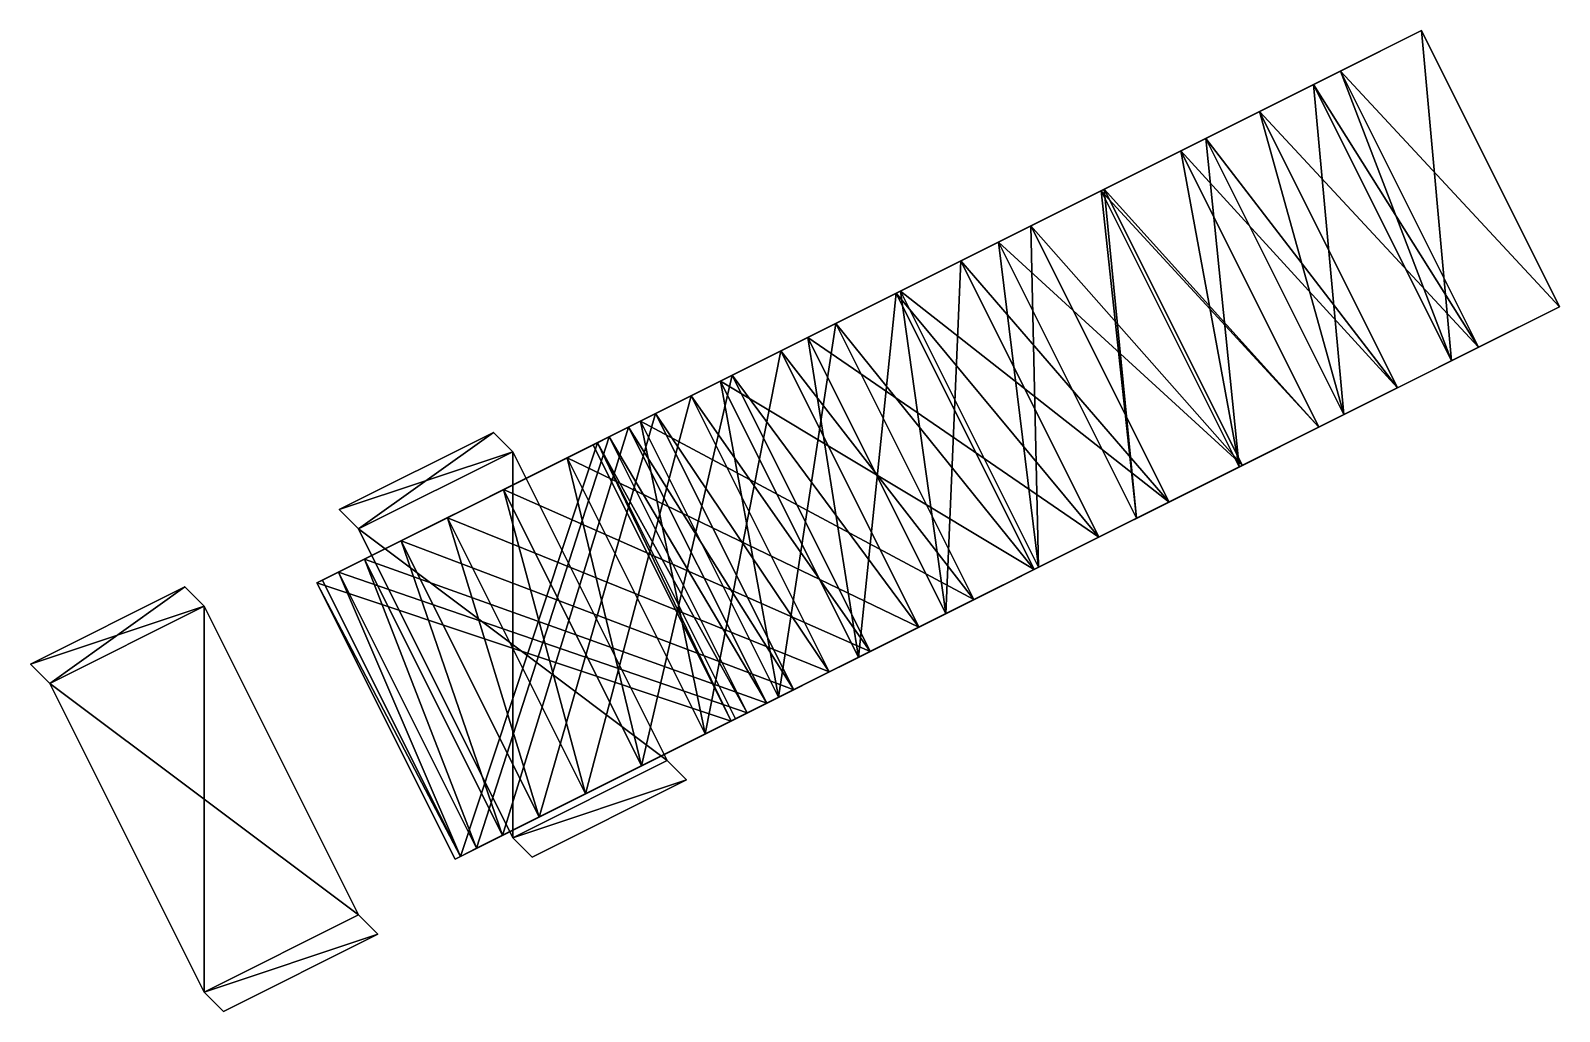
# Model space of a CAD drawing. Extents: x -302 to 966, y -62 to 751.
import ezdxf

# ---------------------------------------------------------------- set-up
doc = ezdxf.new("R2010")
doc.units = 0

msp = doc.modelspace()

# ---------------------------------------------------------------- meshes
at = {"layer": 'OBJECT000', "color": 50}
mesh = msp.add_polyface(dxfattribs=at)
corners = [(851.899902, 750.919922, 848), (762.449951, 706.189941, 843), (784.810059, 717.379883, 588), (851.899902, 750.919922, 592), (966.379883, 521.939941, 592), (899.300049, 488.399902, 588), (876.939941, 477.220215, 843), (966.379883, 521.939941, 848)]
mesh.append_faces([[corners[k] for k in face] for face in [(1, 3, 0), (5, 7, 4), (0, 4, 7), (6, 2, 1), (0, 6, 1), (2, 4, 3)]], dxfattribs={"vtx0": -1})
mesh.append_faces([[corners[k] for k in face] for face in [(1, 2, 3), (5, 6, 7), (0, 3, 4), (6, 5, 2), (0, 7, 6), (2, 5, 4)]], dxfattribs={"vtx2": -1})
at = {"layer": 'OBJECT001', "color": 50}
mesh = msp.add_polyface(dxfattribs=at)
corners = [(762.449951, 706.189941, 843), (673.01001, 661.470215, 828), (717.72998, 683.830078, 577), (784.810059, 717.379883, 588), (899.300049, 488.399902, 588), (832.219971, 454.859863, 577), (787.5, 432.5, 828), (876.939941, 477.220215, 843)]
mesh.append_faces([[corners[k] for k in face] for face in [(1, 3, 0), (5, 7, 4), (0, 4, 7), (6, 2, 1), (0, 6, 1), (2, 4, 3)]], dxfattribs={"vtx0": -1})
mesh.append_faces([[corners[k] for k in face] for face in [(1, 2, 3), (5, 6, 7), (0, 3, 4), (6, 5, 2), (0, 7, 6), (2, 5, 4)]], dxfattribs={"vtx2": -1})
at = {"layer": 'OBJECT002', "color": 50}
mesh = msp.add_polyface(dxfattribs=at)
corners = [(673.01001, 661.470215, 828), (586.25, 618.089844, 804), (652.439941, 651.189941, 559), (717.72998, 683.830078, 577), (832.219971, 454.859863, 577), (766.919922, 422.209961, 559), (700.73999, 389.120117, 804), (787.5, 432.5, 828)]
mesh.append_faces([[corners[k] for k in face] for face in [(1, 3, 0), (5, 7, 4), (0, 4, 7), (6, 2, 1), (0, 6, 1), (2, 4, 3)]], dxfattribs={"vtx0": -1})
mesh.append_faces([[corners[k] for k in face] for face in [(1, 2, 3), (5, 6, 7), (0, 3, 4), (6, 5, 2), (0, 7, 6), (2, 5, 4)]], dxfattribs={"vtx2": -1})
at = {"layer": 'OBJECT003', "color": 50}
mesh = msp.add_polyface(dxfattribs=at)
corners = [(586.25, 618.089844, 804), (501.280029, 575.609863, 770), (588.929932, 619.439941, 534), (652.439941, 651.189941, 559), (766.919922, 422.209961, 559), (703.419922, 390.459961, 534), (615.77002, 346.640137, 770), (700.73999, 389.120117, 804)]
mesh.append_faces([[corners[k] for k in face] for face in [(1, 3, 0), (5, 7, 4), (0, 4, 7), (6, 2, 1), (0, 6, 1), (2, 4, 3)]], dxfattribs={"vtx0": -1})
mesh.append_faces([[corners[k] for k in face] for face in [(1, 2, 3), (5, 6, 7), (0, 3, 4), (6, 5, 2), (0, 7, 6), (2, 5, 4)]], dxfattribs={"vtx2": -1})
at = {"layer": 'OBJECT004', "color": 50}
mesh = msp.add_polyface(dxfattribs=at)
corners = [(501.280029, 575.609863, 770), (419.889893, 534.910156, 727), (528.110107, 589.02002, 501), (588.929932, 619.439941, 534), (703.419922, 390.459961, 534), (642.600098, 360.049805, 501), (534.369873, 305.939941, 727), (615.77002, 346.640137, 770)]
mesh.append_faces([[corners[k] for k in face] for face in [(1, 3, 0), (5, 7, 4), (0, 4, 7), (6, 2, 1), (0, 6, 1), (2, 4, 3)]], dxfattribs={"vtx0": -1})
mesh.append_faces([[corners[k] for k in face] for face in [(1, 2, 3), (5, 6, 7), (0, 3, 4), (6, 5, 2), (0, 7, 6), (2, 5, 4)]], dxfattribs={"vtx2": -1})
at = {"layer": 'OBJECT005', "color": 50}
mesh = msp.add_polyface(dxfattribs=at)
corners = [(419.889893, 534.910156, 727), (342.969971, 496.450195, 675), (469.969971, 559.959961, 463), (528.110107, 589.02002, 501), (642.600098, 360.049805, 501), (584.459961, 330.97998, 463), (457.449951, 267.47998, 675), (534.369873, 305.939941, 727)]
mesh.append_faces([[corners[k] for k in face] for face in [(1, 3, 0), (5, 7, 4), (0, 4, 7), (6, 2, 1), (0, 6, 1), (2, 4, 3)]], dxfattribs={"vtx0": -1})
mesh.append_faces([[corners[k] for k in face] for face in [(1, 2, 3), (5, 6, 7), (0, 3, 4), (6, 5, 2), (0, 7, 6), (2, 5, 4)]], dxfattribs={"vtx2": -1})
at = {"layer": 'OBJECT006', "color": 50}
mesh = msp.add_polyface(dxfattribs=at)
corners = [(342.969971, 496.450195, 675), (270.52002, 460.22998, 616), (416.310059, 533.120117, 418), (469.969971, 559.959961, 463), (584.459961, 330.97998, 463), (530.800049, 304.149902, 418), (385, 231.25, 616), (457.449951, 267.47998, 675)]
mesh.append_faces([[corners[k] for k in face] for face in [(1, 3, 0), (5, 7, 4), (0, 4, 7), (6, 2, 1), (0, 6, 1), (2, 4, 3)]], dxfattribs={"vtx0": -1})
mesh.append_faces([[corners[k] for k in face] for face in [(1, 2, 3), (5, 6, 7), (0, 3, 4), (6, 5, 2), (0, 7, 6), (2, 5, 4)]], dxfattribs={"vtx2": -1})
at = {"layer": 'OBJECT007', "color": 50}
mesh = msp.add_polyface(dxfattribs=at)
corners = [(270.52002, 460.22998, 616), (204.329956, 427.129883, 548), (366.219971, 508.080078, 367), (416.310059, 533.120117, 418), (530.800049, 304.149902, 418), (480.709961, 279.109863, 367), (318.819946, 198.160156, 548), (385, 231.25, 616)]
mesh.append_faces([[corners[k] for k in face] for face in [(1, 3, 0), (5, 7, 4), (0, 4, 7), (6, 2, 1), (0, 6, 1), (2, 4, 3)]], dxfattribs={"vtx0": -1})
mesh.append_faces([[corners[k] for k in face] for face in [(1, 2, 3), (5, 6, 7), (0, 3, 4), (6, 5, 2), (0, 7, 6), (2, 5, 4)]], dxfattribs={"vtx2": -1})
at = {"layer": 'OBJECT008', "color": 50}
mesh = msp.add_polyface(dxfattribs=at)
corners = [(204.329956, 427.129883, 548), (143.51001, 396.72998, 474), (320.609985, 485.27002, 311), (366.219971, 508.080078, 367), (480.709961, 279.109863, 367), (435.090088, 256.299805, 311), (258, 167.75, 474), (318.819946, 198.160156, 548)]
mesh.append_faces([[corners[k] for k in face] for face in [(1, 3, 0), (5, 7, 4), (0, 4, 7), (6, 2, 1), (0, 6, 1), (2, 4, 3)]], dxfattribs={"vtx0": -1})
mesh.append_faces([[corners[k] for k in face] for face in [(1, 2, 3), (5, 6, 7), (0, 3, 4), (6, 5, 2), (0, 7, 6), (2, 5, 4)]], dxfattribs={"vtx2": -1})
at = {"layer": 'OBJECT009', "color": 50}
mesh = msp.add_polyface(dxfattribs=at)
corners = [(143.51001, 396.72998, 474), (90.73999, 370.339844, 393), (280.359985, 465.149902, 251), (320.609985, 485.27002, 311), (435.090088, 256.299805, 311), (394.840088, 236.169922, 251), (205.219971, 141.359863, 393), (258, 167.75, 474)]
mesh.append_faces([[corners[k] for k in face] for face in [(1, 3, 0), (5, 7, 4), (0, 4, 7), (6, 2, 1), (0, 6, 1), (2, 4, 3)]], dxfattribs={"vtx0": -1})
mesh.append_faces([[corners[k] for k in face] for face in [(1, 2, 3), (5, 6, 7), (0, 3, 4), (6, 5, 2), (0, 7, 6), (2, 5, 4)]], dxfattribs={"vtx2": -1})
at = {"layer": 'OBJECT010', "color": 50}
mesh = msp.add_polyface(dxfattribs=at)
corners = [(90.73999, 370.339844, 393), (44.22998, 347.080078, 307), (246.369995, 448.149902, 186), (280.359985, 465.149902, 251), (394.840088, 236.169922, 251), (360.850098, 219.180176, 186), (158.709961, 118.109863, 307), (205.219971, 141.359863, 393)]
mesh.append_faces([[corners[k] for k in face] for face in [(1, 3, 0), (5, 7, 4), (0, 4, 7), (6, 2, 1), (0, 6, 1), (2, 4, 3)]], dxfattribs={"vtx0": -1})
mesh.append_faces([[corners[k] for k in face] for face in [(1, 2, 3), (5, 6, 7), (0, 3, 4), (6, 5, 2), (0, 7, 6), (2, 5, 4)]], dxfattribs={"vtx2": -1})
at = {"layer": 'OBJECT011', "color": 50}
mesh = msp.add_polyface(dxfattribs=at)
corners = [(44.22998, 347.080078, 307), (5.77002, 327.850098, 216), (216.849976, 433.399902, 118), (246.369995, 448.149902, 186), (360.850098, 219.180176, 186), (331.340088, 204.419922, 118), (120.25, 98.879883, 216), (158.709961, 118.109863, 307)]
mesh.append_faces([[corners[k] for k in face] for face in [(1, 3, 0), (5, 7, 4), (0, 4, 7), (6, 2, 1), (0, 6, 1), (2, 4, 3)]], dxfattribs={"vtx0": -1})
mesh.append_faces([[corners[k] for k in face] for face in [(1, 2, 3), (5, 6, 7), (0, 3, 4), (6, 5, 2), (0, 7, 6), (2, 5, 4)]], dxfattribs={"vtx2": -1})
at = {"layer": 'OBJECT012', "color": 50}
mesh = msp.add_polyface(dxfattribs=at)
corners = [(5.77002, 327.850098, 216), (-24.640015, 312.649902, 121), (194.48999, 422.209961, 47), (216.849976, 433.399902, 118), (331.340088, 204.419922, 118), (308.97998, 193.239746, 47), (89.839966, 83.669922, 121), (120.25, 98.879883, 216)]
mesh.append_faces([[corners[k] for k in face] for face in [(1, 3, 0), (5, 7, 4), (0, 4, 7), (6, 2, 1), (0, 6, 1), (2, 4, 3)]], dxfattribs={"vtx0": -1})
mesh.append_faces([[corners[k] for k in face] for face in [(1, 2, 3), (5, 6, 7), (0, 3, 4), (6, 5, 2), (0, 7, 6), (2, 5, 4)]], dxfattribs={"vtx2": -1})
at = {"layer": 'OBJECT013', "color": 50}
mesh = msp.add_polyface(dxfattribs=at)
corners = [(-24.640015, 312.649902, 121), (-46.109985, 301.910156, 24), (178.390015, 414.169922, -26), (194.48999, 422.209961, 47), (308.97998, 193.239746, 47), (292.880005, 185.189941, -26), (68.380005, 72.939941, 24), (89.839966, 83.669922, 121)]
mesh.append_faces([[corners[k] for k in face] for face in [(1, 3, 0), (5, 7, 4), (0, 4, 7), (6, 2, 1), (0, 6, 1), (2, 4, 3)]], dxfattribs={"vtx0": -1})
mesh.append_faces([[corners[k] for k in face] for face in [(1, 2, 3), (5, 6, 7), (0, 3, 4), (6, 5, 2), (0, 7, 6), (2, 5, 4)]], dxfattribs={"vtx2": -1})
at = {"layer": 'OBJECT014', "color": 50}
mesh = msp.add_polyface(dxfattribs=at)
corners = [(-46.109985, 301.910156, 24), (-59.530029, 295.209961, -76), (168.550049, 409.25, -101), (178.390015, 414.169922, -26), (292.880005, 185.189941, -26), (283.040039, 180.27002, -101), (54.959961, 66.22998, -76), (68.380005, 72.939941, 24)]
mesh.append_faces([[corners[k] for k in face] for face in [(1, 3, 0), (5, 7, 4), (0, 4, 7), (6, 2, 1), (0, 6, 1), (2, 4, 3)]], dxfattribs={"vtx0": -1})
mesh.append_faces([[corners[k] for k in face] for face in [(1, 2, 3), (5, 6, 7), (0, 3, 4), (6, 5, 2), (0, 7, 6), (2, 5, 4)]], dxfattribs={"vtx2": -1})
at = {"layer": 'OBJECT015', "color": 50}
mesh = msp.add_polyface(dxfattribs=at)
corners = [(-64, 292.970215, -768), (164.97998, 407.459961, -768), (168.550049, 409.25, -101), (-59.530029, 295.209961, -76), (279.459961, 178.47998, -768), (50.48999, 64, -768), (54.959961, 66.22998, -76), (283.040039, 180.27002, -101)]
mesh.append_faces([[corners[k] for k in face] for face in [(1, 3, 0), (5, 7, 4), (2, 6, 3), (4, 0, 5), (6, 0, 3), (4, 2, 1)]], dxfattribs={"vtx0": -1})
mesh.append_faces([[corners[k] for k in face] for face in [(1, 2, 3), (5, 6, 7), (2, 7, 6), (4, 1, 0), (6, 5, 0), (4, 7, 2)]], dxfattribs={"vtx2": -1})
at = {"layer": 'OBJECT016', "color": 50}
mesh = msp.add_polyface(dxfattribs=at)
corners = [(-29.51001, 17.72998, -784), (-157.51001, -46.27002, -832), (-285.51001, 209.72998, -832), (-157.51001, 273.72998, -784), (-157.51001, -46.27002, -848), (-29.51001, 17.72998, -800), (-157.51001, 273.72998, -800), (-285.51001, 209.72998, -848)]
mesh.append_faces([[corners[k] for k in face] for face in [(1, 3, 0), (5, 7, 4), (2, 6, 3), (0, 4, 1), (1, 7, 2), (3, 5, 0)]], dxfattribs={"vtx0": -1})
mesh.append_faces([[corners[k] for k in face] for face in [(1, 2, 3), (5, 6, 7), (2, 7, 6), (0, 5, 4), (1, 4, 7), (3, 6, 5)]], dxfattribs={"vtx2": -1})
at = {"layer": 'OBJECT017', "color": 50}
mesh = msp.add_polyface(dxfattribs=at)
corners = [(-157.51001, 273.72998, -640), (-285.51001, 209.72998, -688), (-301.51001, 225.72998, -688), (-173.51001, 289.72998, -640), (-173.51001, 289.72998, -784), (-301.51001, 225.72998, -832), (-285.51001, 209.72998, -832), (-157.51001, 273.72998, -784)]
mesh.append_faces([[corners[k] for k in face] for face in [(1, 3, 0), (5, 7, 4), (4, 2, 5), (5, 1, 6), (6, 0, 7), (7, 3, 4)]], dxfattribs={"vtx0": -1})
mesh.append_faces([[corners[k] for k in face] for face in [(1, 2, 3), (5, 6, 7), (4, 3, 2), (5, 2, 1), (6, 1, 0), (7, 0, 3)]], dxfattribs={"vtx2": -1})
at = {"layer": 'OBJECT018', "color": 50}
mesh = msp.add_polyface(dxfattribs=at)
corners = [(-29.51001, 17.72998, -784), (-157.51001, -46.27002, -832), (-141.51001, -62.27002, -832), (-13.51001, 1.72998, -784), (-29.51001, 17.72998, -576), (-157.51001, -46.27002, -576), (-141.51001, -62.27002, -576), (-13.51001, 1.72998, -576)]
mesh.append_faces([[corners[k] for k in face] for face in [(1, 3, 0), (0, 5, 1), (1, 6, 2), (2, 7, 3), (3, 4, 0), (5, 7, 6)]], dxfattribs={"vtx0": -1})
mesh.append_faces([[corners[k] for k in face] for face in [(1, 2, 3), (0, 4, 5), (1, 5, 6), (2, 6, 7), (3, 7, 4), (5, 4, 7)]], dxfattribs={"vtx2": -1})
at = {"layer": 'OBJECT019', "color": 50}
mesh = msp.add_polyface(dxfattribs=at)
corners = [(226.48999, 145.72998, -688), (98.48999, 81.72998, -736), (-29.51001, 337.72998, -736), (98.48999, 401.72998, -688), (98.48999, 81.72998, -752), (226.48999, 145.72998, -704), (98.48999, 401.72998, -704), (-29.51001, 337.72998, -752)]
mesh.append_faces([[corners[k] for k in face] for face in [(1, 3, 0), (5, 7, 4), (2, 6, 3), (0, 4, 1), (1, 7, 2), (3, 5, 0)]], dxfattribs={"vtx0": -1})
mesh.append_faces([[corners[k] for k in face] for face in [(1, 2, 3), (5, 6, 7), (2, 7, 6), (0, 5, 4), (1, 4, 7), (3, 6, 5)]], dxfattribs={"vtx2": -1})
at = {"layer": 'OBJECT020', "color": 50}
mesh = msp.add_polyface(dxfattribs=at)
corners = [(98.48999, 401.72998, -544), (-29.51001, 337.72998, -592), (-45.51001, 353.72998, -592), (82.48999, 417.72998, -544), (82.48999, 417.72998, -688), (-45.51001, 353.72998, -736), (-29.51001, 337.72998, -736), (98.48999, 401.72998, -688)]
mesh.append_faces([[corners[k] for k in face] for face in [(1, 3, 0), (5, 7, 4), (4, 2, 5), (5, 1, 6), (6, 0, 7), (7, 3, 4)]], dxfattribs={"vtx0": -1})
mesh.append_faces([[corners[k] for k in face] for face in [(1, 2, 3), (5, 6, 7), (4, 3, 2), (5, 2, 1), (6, 1, 0), (7, 0, 3)]], dxfattribs={"vtx2": -1})
at = {"layer": 'OBJECT021', "color": 50}
mesh = msp.add_polyface(dxfattribs=at)
corners = [(226.48999, 145.72998, -688), (98.48999, 81.72998, -736), (114.48999, 65.72998, -736), (242.48999, 129.72998, -688), (226.48999, 145.72998, -576), (98.48999, 81.72998, -576), (114.48999, 65.72998, -576), (242.48999, 129.72998, -576)]
mesh.append_faces([[corners[k] for k in face] for face in [(1, 3, 0), (0, 5, 1), (1, 6, 2), (2, 7, 3), (3, 4, 0), (5, 7, 6)]], dxfattribs={"vtx0": -1})
mesh.append_faces([[corners[k] for k in face] for face in [(1, 2, 3), (0, 4, 5), (1, 5, 6), (2, 6, 7), (3, 7, 4), (5, 4, 7)]], dxfattribs={"vtx2": -1})

doc.saveas('drawing.dxf')
